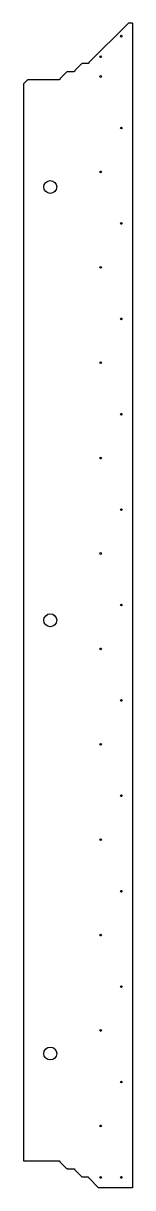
# Model space of a CAD drawing. Header units: millimetres. Extents: x 1163 to 1374, y 97 to 2357.
import ezdxf

# ---------------------------------------------------------------- set-up
doc = ezdxf.new("R2010")
doc.units = ezdxf.units.MM
doc.header["$LTSCALE"] = 10

msp = doc.modelspace()

# ---------------------------------------------------------------- linework, layer by layer
at = {"color": 7, "linetype": 'Continuous', "lineweight": 25}
for p, q in [((1364.8, 2355.9), (1290, 2281.1)), ((1374.2, 2356.7), (1366.8, 2356.7)), ((1374.2, 2356.7), (1374.2, 97.1)), ((1246.4, 2262), (1234.1, 2249.7)), ((1260.7, 2262.8), (1248.4, 2262.8)), ((1275.1, 2277.7), (1262.8, 2265.4)), ((1287.9, 2278.5), (1277.1, 2278.5)), ((1170.2, 2246.3), (1162.8, 2238.9)), ((1162.8, 2238.9), (1162.8, 149.5)), ((1232, 2247.1), (1172.2, 2247.1)), ((1162.8, 149.5), (1232, 149.5)), ((1234.1, 146.9), (1246.4, 134.6)), ((1248.4, 133.8), (1260.7, 133.8)), ((1262.8, 131.2), (1275.1, 118.9)), ((1277.1, 118.1), (1287.9, 118.1)), ((1308.4, 97.1), (1290, 115.5)), ((1374.2, 97.1), (1308.4, 97.1))]:
    msp.add_line(p, q, dxfattribs=at)
for centre, radius in [((1352.4, 2331.7), 1.65), ((1312.4, 2291.7), 1.65), ((1312.4, 2253.4), 1.65), ((1352.4, 2153.4), 1.65), ((1312.4, 2068.3), 1.65), ((1214.8, 2039.1), 12.5), ((1352.4, 1968.3), 1.65), ((1312.4, 1883.1), 1.65), ((1352.4, 1783.1), 1.65), ((1312.4, 1698), 1.65), ((1352.4, 1598), 1.65), ((1312.4, 1512.9), 1.65), ((1352.4, 1412.9), 1.65), ((1312.4, 1327.8), 1.65), ((1352.4, 1227.8), 1.65), ((1214.8, 1198.3), 12.5), ((1312.4, 1142.7), 1.65), ((1352.4, 1042.7), 1.65), ((1312.4, 957.6), 1.65), ((1352.4, 857.6), 1.65), ((1312.4, 772.4), 1.65), ((1352.4, 672.4), 1.65), ((1312.4, 587.3), 1.65), ((1352.4, 487.3), 1.65), ((1312.4, 402.2), 1.65), ((1214.8, 357.5), 12.5), ((1352.4, 302.2), 1.65), ((1312.4, 217.1), 1.65), ((1312.4, 117.1), 1.65), ((1352.4, 117.1), 1.65)]:
    msp.add_circle(centre, radius, dxfattribs=at)
for points, knots in [([(1366.8, 2356.7), (1366.6, 2356.7), (1366.5, 2356.7), (1366.2, 2356.6), (1366.1, 2356.6), (1366, 2356.5), (1365.9, 2356.5), (1365.8, 2356.5), (1365.8, 2356.5), (1365.8, 2356.5), (1365.7, 2356.4), (1365.5, 2356.3), (1365.2, 2356.2), (1364.8, 2355.9)], [0, 0, 0, 0, 0.25, 0.25, 0.375, 0.375, 0.4375, 0.4375, 0.46875, 0.46875, 0.5, 0.5, 1, 1, 1, 1]), ([(1248.4, 2262.8), (1248.2, 2262.8), (1248.1, 2262.8), (1247.8, 2262.7), (1247.7, 2262.7), (1247.6, 2262.6), (1247.5, 2262.6), (1247.5, 2262.6), (1247.4, 2262.6), (1247.4, 2262.6), (1247.4, 2262.5), (1247.1, 2262.4), (1246.8, 2262.3), (1246.4, 2262)], [0, 0, 0, 0, 0.25, 0.25, 0.375, 0.375, 0.4375, 0.4375, 0.46875, 0.46875, 0.5, 0.5, 1, 1, 1, 1]), ([(1262.8, 2265.4), (1262.6, 2265), (1262.4, 2264.7), (1262.2, 2264.4), (1262.2, 2264.2), (1262.1, 2264.1), (1262.1, 2264), (1262, 2264), (1262, 2264), (1262, 2263.9), (1262, 2263.9), (1262, 2263.9), (1262, 2263.9), (1261.9, 2263.7), (1261.8, 2263.6), (1261.7, 2263.4), (1261.6, 2263.4), (1261.5, 2263.3), (1261.5, 2263.3), (1261.5, 2263.2), (1261.5, 2263.2), (1261.5, 2263.2), (1261.5, 2263.2), (1261.2, 2262.9), (1261, 2262.8), (1260.7, 2262.8)], [0, 0, 0, 0, 0.25, 0.25, 0.375, 0.375, 0.4375, 0.4375, 0.46875, 0.46875, 0.484375, 0.484375, 0.5, 0.5, 0.625, 0.625, 0.6875, 0.6875, 0.71875, 0.71875, 0.734375, 0.734375, 0.75, 0.75, 1, 1, 1, 1]), ([(1277.1, 2278.5), (1276.9, 2278.5), (1276.8, 2278.5), (1276.5, 2278.4), (1276.4, 2278.4), (1276.3, 2278.3), (1276.2, 2278.3), (1276.2, 2278.3), (1276.1, 2278.3), (1276.1, 2278.3), (1276, 2278.2), (1275.8, 2278.1), (1275.5, 2278), (1275.1, 2277.7)], [0, 0, 0, 0, 0.25, 0.25, 0.375, 0.375, 0.4375, 0.4375, 0.46875, 0.46875, 0.5, 0.5, 1, 1, 1, 1]), ([(1290, 2281.1), (1289.8, 2280.7), (1289.6, 2280.4), (1289.4, 2280.1), (1289.4, 2279.9), (1289.3, 2279.8), (1289.2, 2279.7), (1289.2, 2279.7), (1289.2, 2279.7), (1289.2, 2279.6), (1289.2, 2279.6), (1289.2, 2279.6), (1289.2, 2279.6), (1289.1, 2279.4), (1289, 2279.3), (1288.8, 2279.1), (1288.8, 2279.1), (1288.7, 2279), (1288.7, 2279), (1288.7, 2278.9), (1288.7, 2278.9), (1288.7, 2278.9), (1288.7, 2278.9), (1288.4, 2278.6), (1288.2, 2278.5), (1287.9, 2278.5)], [0, 0, 0, 0, 0.25, 0.25, 0.375, 0.375, 0.4375, 0.4375, 0.46875, 0.46875, 0.484375, 0.484375, 0.5, 0.5, 0.625, 0.625, 0.6875, 0.6875, 0.71875, 0.71875, 0.734375, 0.734375, 0.75, 0.75, 1, 1, 1, 1]), ([(1172.2, 2247.1), (1172, 2247.1), (1171.9, 2247.1), (1171.6, 2247), (1171.5, 2247), (1171.4, 2246.9), (1171.3, 2246.9), (1171.3, 2246.9), (1171.2, 2246.9), (1171.2, 2246.9), (1171.2, 2246.8), (1170.9, 2246.7), (1170.6, 2246.6), (1170.2, 2246.3)], [0, 0, 0, 0, 0.25, 0.25, 0.375, 0.375, 0.4375, 0.4375, 0.46875, 0.46875, 0.5, 0.5, 1, 1, 1, 1]), ([(1234.1, 2249.7), (1233.9, 2249.3), (1233.7, 2249), (1233.5, 2248.7), (1233.5, 2248.5), (1233.4, 2248.4), (1233.4, 2248.3), (1233.3, 2248.3), (1233.3, 2248.3), (1233.3, 2248.2), (1233.3, 2248.2), (1233.3, 2248.2), (1233.3, 2248.2), (1233.2, 2248), (1233.1, 2247.9), (1233, 2247.7), (1232.9, 2247.7), (1232.9, 2247.6), (1232.8, 2247.6), (1232.8, 2247.5), (1232.8, 2247.5), (1232.8, 2247.5), (1232.8, 2247.5), (1232.5, 2247.2), (1232.3, 2247.1), (1232, 2247.1)], [0, 0, 0, 0, 0.25, 0.25, 0.375, 0.375, 0.4375, 0.4375, 0.46875, 0.46875, 0.484375, 0.484375, 0.5, 0.5, 0.625, 0.625, 0.6875, 0.6875, 0.71875, 0.71875, 0.734375, 0.734375, 0.75, 0.75, 1, 1, 1, 1]), ([(1232, 149.5), (1232.1, 149.5), (1232.3, 149.5), (1232.4, 149.4), (1232.5, 149.3), (1232.6, 149.2), (1232.6, 149.2), (1232.7, 149.2), (1232.7, 149.2), (1232.7, 149.1), (1232.7, 149.1), (1232.8, 149), (1232.9, 148.9), (1233, 148.7), (1233.1, 148.7), (1233.1, 148.6), (1233.2, 148.5), (1233.2, 148.5), (1233.2, 148.5), (1233.2, 148.4), (1233.3, 148.4), (1233.4, 148.1), (1233.7, 147.6), (1234.1, 146.9)], [0, 0, 0, 0, 0.125, 0.125, 0.1875, 0.1875, 0.21875, 0.21875, 0.234375, 0.234375, 0.25, 0.25, 0.375, 0.375, 0.4375, 0.4375, 0.46875, 0.46875, 0.484375, 0.484375, 0.5, 0.5, 1, 1, 1, 1]), ([(1246.4, 134.6), (1246.6, 134.5), (1246.8, 134.3), (1247, 134.2), (1247.1, 134.2), (1247.2, 134.1), (1247.2, 134.1), (1247.3, 134.1), (1247.3, 134.1), (1247.3, 134.1), (1247.3, 134.1), (1247.7, 133.9), (1248.1, 133.8), (1248.4, 133.8)], [0, 0, 0, 0, 0.25, 0.25, 0.375, 0.375, 0.4375, 0.4375, 0.46875, 0.46875, 0.5, 0.5, 1, 1, 1, 1]), ([(1260.7, 133.8), (1260.8, 133.8), (1261, 133.8), (1261.1, 133.7), (1261.2, 133.6), (1261.3, 133.5), (1261.3, 133.5), (1261.4, 133.5), (1261.4, 133.5), (1261.4, 133.4), (1261.4, 133.4), (1261.5, 133.3), (1261.6, 133.2), (1261.7, 133), (1261.8, 133), (1261.8, 132.9), (1261.9, 132.8), (1261.9, 132.8), (1261.9, 132.8), (1261.9, 132.7), (1261.9, 132.7), (1262.1, 132.4), (1262.4, 131.9), (1262.8, 131.2)], [0, 0, 0, 0, 0.125, 0.125, 0.1875, 0.1875, 0.21875, 0.21875, 0.234375, 0.234375, 0.25, 0.25, 0.375, 0.375, 0.4375, 0.4375, 0.46875, 0.46875, 0.484375, 0.484375, 0.5, 0.5, 1, 1, 1, 1]), ([(1275.1, 118.9), (1275.3, 118.8), (1275.5, 118.6), (1275.7, 118.5), (1275.8, 118.5), (1275.9, 118.4), (1275.9, 118.4), (1276, 118.4), (1276, 118.4), (1276, 118.4), (1276, 118.4), (1276.4, 118.2), (1276.8, 118.1), (1277.1, 118.1)], [0, 0, 0, 0, 0.25, 0.25, 0.375, 0.375, 0.4375, 0.4375, 0.46875, 0.46875, 0.5, 0.5, 1, 1, 1, 1]), ([(1287.9, 118.1), (1288, 118.1), (1288.2, 118.1), (1288.3, 118), (1288.4, 117.9), (1288.5, 117.8), (1288.5, 117.8), (1288.6, 117.8), (1288.6, 117.8), (1288.6, 117.7), (1288.6, 117.7), (1288.7, 117.6), (1288.8, 117.5), (1288.9, 117.3), (1289, 117.3), (1289, 117.2), (1289.1, 117.1), (1289.1, 117.1), (1289.1, 117.1), (1289.1, 117), (1289.1, 117), (1289.3, 116.7), (1289.6, 116.2), (1290, 115.5)], [0, 0, 0, 0, 0.125, 0.125, 0.1875, 0.1875, 0.21875, 0.21875, 0.234375, 0.234375, 0.25, 0.25, 0.375, 0.375, 0.4375, 0.4375, 0.46875, 0.46875, 0.484375, 0.484375, 0.5, 0.5, 1, 1, 1, 1])]:
    msp.add_open_spline(points, degree=3, knots=knots, dxfattribs=at)

doc.saveas('drawing.dxf')
